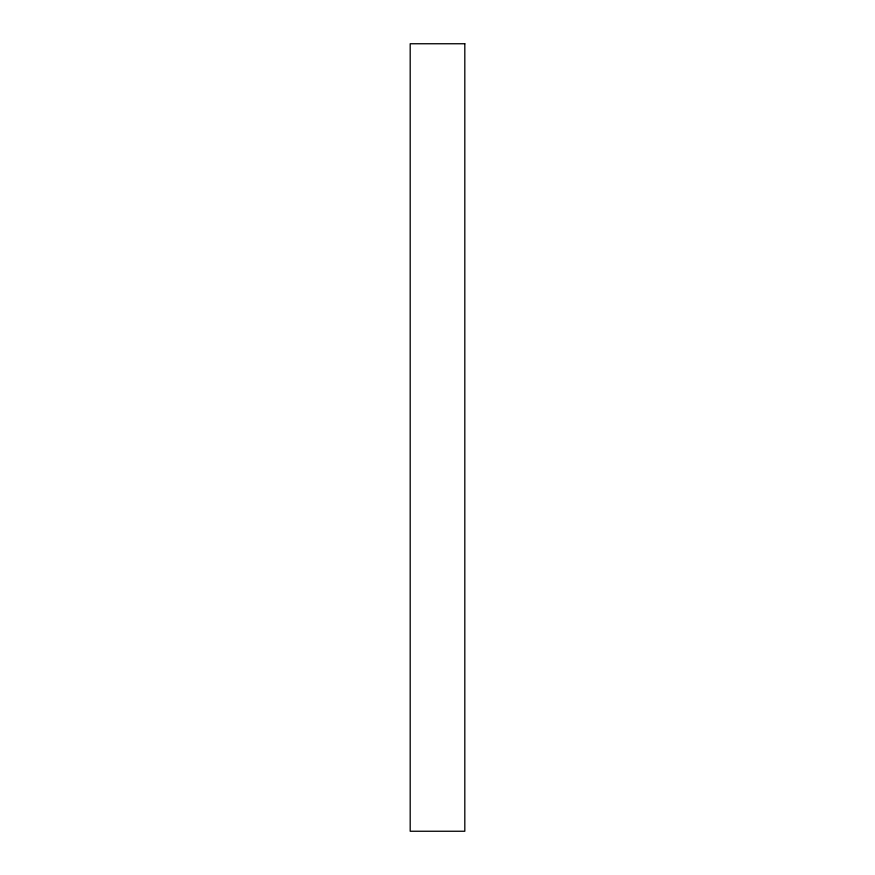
<?xml version="1.0" encoding="UTF-8"?>
<svg xmlns="http://www.w3.org/2000/svg" width="875" height="875" viewBox="0 0 875 875"><rect width="100%" height="100%" fill="white"/><g stroke="black" fill="none" stroke-linecap="round" stroke-linejoin="round"><path stroke-width="1.31" d="M464.811 43.75L410.189 43.75L410.189 831.25L464.811 831.25L464.811 43.75"/></g></svg>
